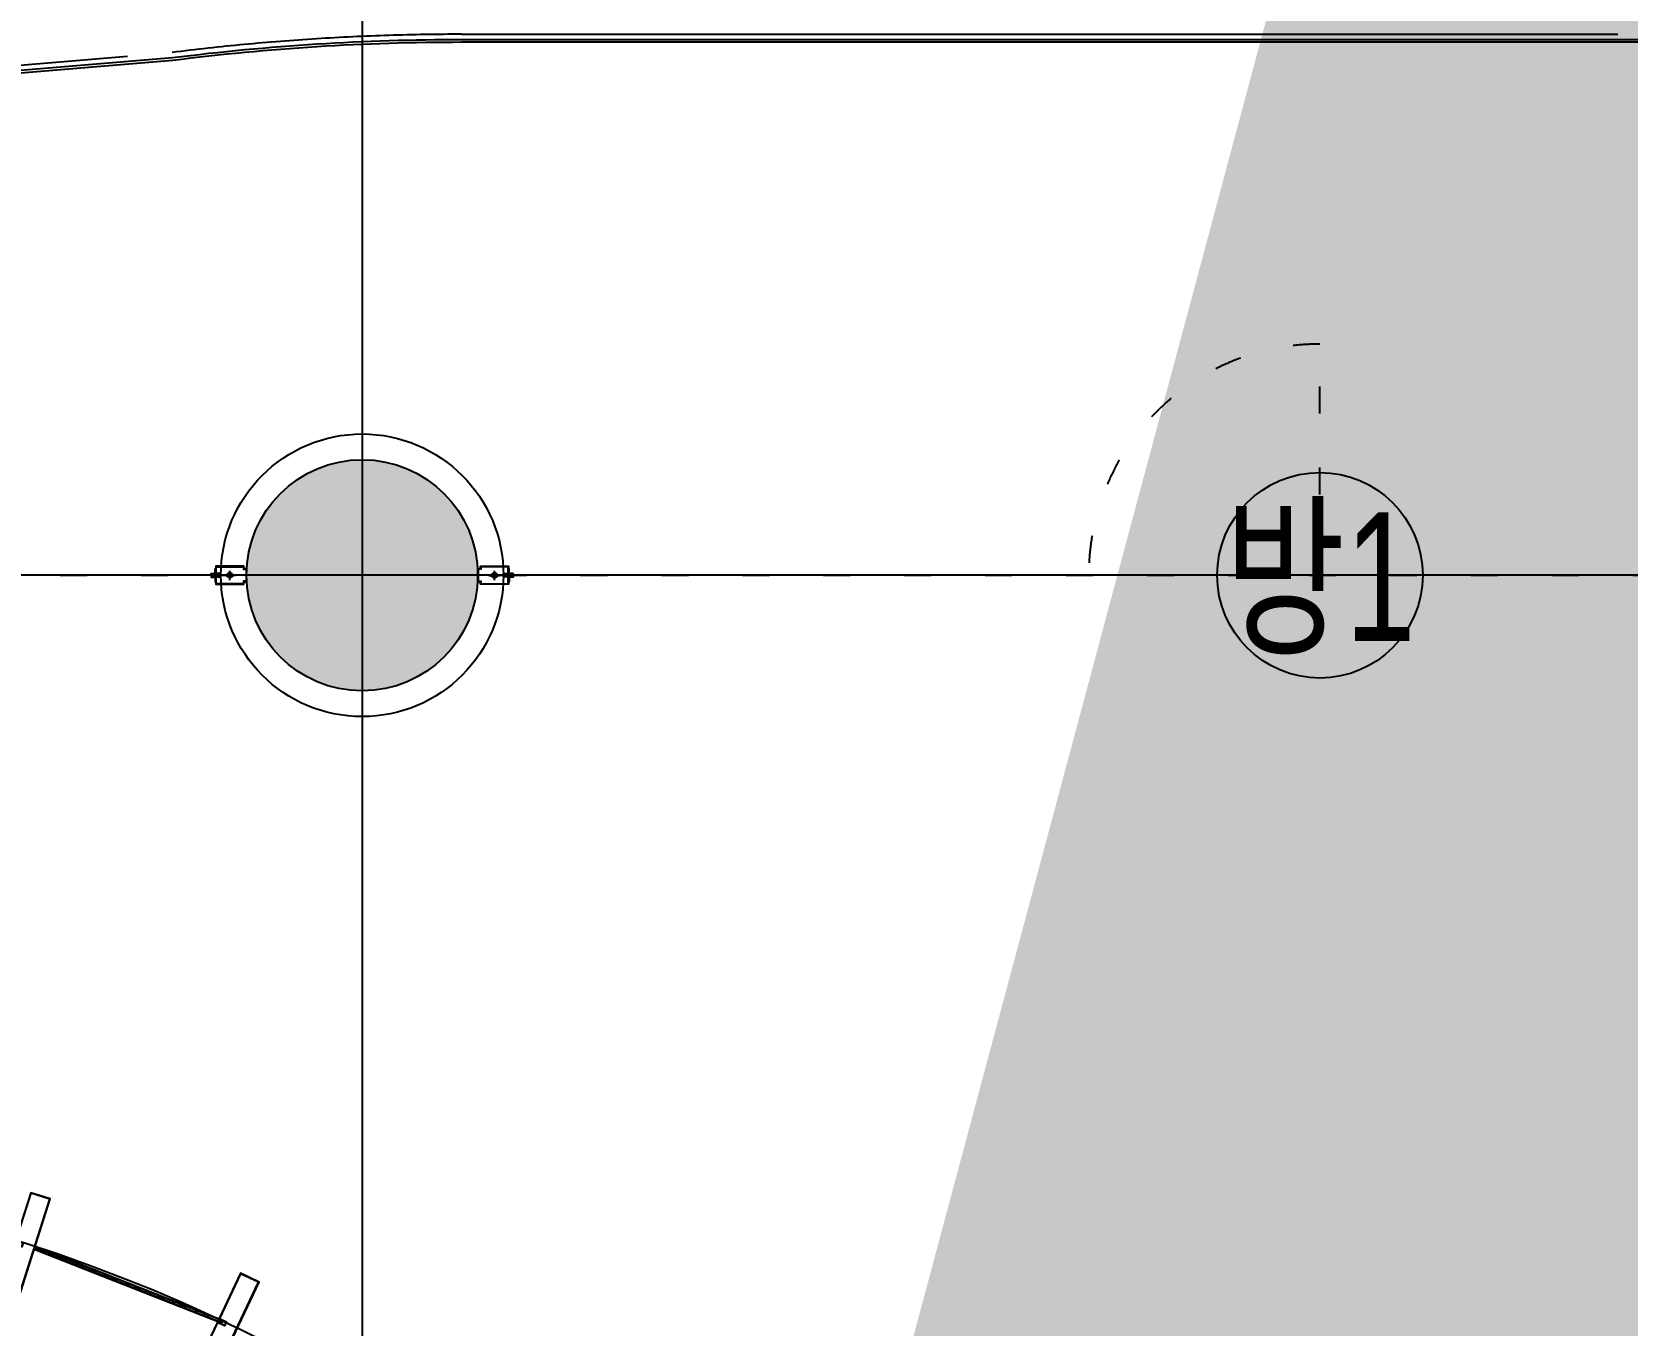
# Model space of a CAD drawing. Header units: metres. Extents: x 630750 to 860239, y 578133 to 726633.
# Drawn here: x 746619 to 752827, y 666292 to 671325 of the extents above; entities that cross this region are included whole.
import ezdxf
from ezdxf.enums import TextEntityAlignment as Align

# ---------------------------------------------------------------- set-up
doc = ezdxf.new("R2010")
doc.units = ezdxf.units.M
doc.header["$LTSCALE"] = 300
for name, pattern in [('DASHED2', [0.375, 0.25, -0.125]), ('HIDDEN-1', [1.4, 0.35, -0.7, 0.35]), ('업무시설_xr-base$0$CONTINOUS', [0])]:
    doc.linetypes.add(name, pattern=pattern)
doc.layers.get('Defpoints').update_dxf_attribs({"color": 8})
for name, color, linetype in [('A-CEN-1', 1, 'Continuous'), ('A-CON', 2, 'Continuous'), ('A-WALL-CONC', 2, 'Continuous'), ('fire shutter', 2, 'Continuous'), ('FIRE_SHUTTER', 6, 'Continuous'), ('KUK-F-천정라인', 8, 'DASHED2'), ('kuk-finish', 43, 'Continuous'), ('KUK-WINDOW', 4, 'Continuous'), ('KUK-석고보드', 201, 'Continuous'), ('Text-방', 7, 'Continuous'), ('루버', 6, 'Continuous')]:
    doc.layers.add(name, color=color, linetype=linetype)
doc.styles.add('TEXT(돋음)', font='')
doc.styles.get('TEXT(돋음)').set_extended_font_data('Dotum')

# ---------------------------------------------------------------- blocks, each defined once
blk = doc.blocks.new('셔터레일')
at = {"layer": 'FIRE_SHUTTER', "color": 8}
for p, q in [((-346509.0579855175, 217140.6464330625, -3.80022674e-08), (-346467.0444677737, 217140.6464330625, -3.80022674e-08)), ((-346509.0579855175, 217139.1969012669, -3.80022674e-08), (-346509.0579855175, 217140.6464330625, -3.80022674e-08)), ((-346509.0579855175, 217139.1969012669, -3.80022674e-08), (-346467.0444677737, 217139.1969012669, -3.80022674e-08)), ((-346497.2817404643, 217145.8233323336, -3.80022674e-08), (-346476.5741433804, 217145.8233323336, -3.80022674e-08)), ((-346497.2817404643, 217145.8233323336, -3.80022674e-08), (-346497.2817404643, 217140.6464330625, -3.80022674e-08)), ((-346497.2817404643, 217145.8233323336, -3.80022674e-08), (-346492.1048411933, 217144.0394367598, -3.80022674e-08)), ((-346497.2817404643, 217139.1969012669, -3.80022674e-08), (-346497.2817404643, 217134.0200019957, -3.80022674e-08)), ((-346497.2817404643, 217134.0200019959, -3.80022674e-08), (-346492.1048411933, 217135.8038975699, -3.80022674e-08)), ((-346497.2817404643, 217134.0200019957, -3.80022674e-08), (-346476.5741433802, 217134.0200019957, -3.80022674e-08)), ((-346492.1048411933, 217144.0394367598, -3.80022674e-08), (-346486.9279419224, 217145.8233323336, -3.80022674e-08)), ((-346492.1048411933, 217144.0394367595, -3.80022674e-08), (-346492.1048411933, 217140.6464330625, -3.80022674e-08)), ((-346492.1048411933, 217139.1969012669, -3.80022674e-08), (-346492.1048411933, 217135.8038975699, -3.80022674e-08)), ((-346492.1048411933, 217135.8038975699, -3.80022674e-08), (-346486.9279419224, 217134.0200019959, -3.80022674e-08)), ((-346486.9279419224, 217158.97546627, -3.80022674e-08), (-346486.9279419224, 217122.8896187741, -3.80022674e-08)), ((-346486.9279419224, 217145.8233323336, -3.80022674e-08), (-346481.7510426513, 217144.0394367598, -3.80022674e-08)), ((-346486.9279419224, 217134.0200019959, -3.80022674e-08), (-346481.7510426513, 217135.8038975699, -3.80022674e-08)), ((-346481.7510426513, 217144.0394367598, -3.80022674e-08), (-346476.5741433804, 217145.8233323336, -3.80022674e-08)), ((-346481.7510426513, 217144.0394367598, -3.80022674e-08), (-346481.7510426513, 217140.6464330625, -3.80022674e-08)), ((-346481.7510426513, 217139.1969012667, -3.80022674e-08), (-346481.7510426513, 217135.8038975699, -3.80022674e-08)), ((-346481.7510426513, 217135.8038975699, -3.80022674e-08), (-346476.5741433804, 217134.0200019959, -3.80022674e-08)), ((-346476.5741433804, 217145.8233323336, -3.80022674e-08), (-346476.5741433804, 217140.6464330625, -3.80022674e-08)), ((-346476.5741433804, 217139.1969012669, -3.80022674e-08), (-346476.5741433804, 217134.0200019957, -3.80022674e-08)), ((-346467.0444677737, 217140.6464330625, -3.80022674e-08), (-346467.0444677737, 217139.1969012669, -3.80022674e-08))]:
    blk.add_line(p, q, dxfattribs=at)
at = {"layer": 'FIRE_SHUTTER', "elevation": -3.80022674e-08}
blk.add_lwpolyline([(-346451.9279419223, 217146.5216671647), (-346451.9279419223, 217144.9216671647), (-346431.9279419224, 217144.9216671647), (-346431.9279419224, 217174.9216671647), (-346541.9279419224, 217174.9216671647), (-346541.9279419224, 217164.9216671648), (-346551.9279419223, 217164.9216671648), (-346551.9279419223, 217114.9216671647), (-346541.9279419224, 217114.9216671647), (-346541.9279419224, 217104.9216671647), (-346431.9279419224, 217104.9216671647), (-346431.9279419224, 217134.9216671647), (-346451.9279419223, 217134.9216671647), (-346451.9279419223, 217133.3216671647), (-346433.5279419223, 217133.3216671647), (-346433.5279419223, 217106.5216671648), (-346540.3279419223, 217106.5216671648), (-346540.3279419223, 217116.5216671647), (-346550.3279419223, 217116.5216671647), (-346550.3279419223, 217163.3216671647), (-346540.3279419223, 217163.3216671647), (-346540.3279419223, 217173.3216671647), (-346433.5279419223, 217173.3216671647), (-346433.5279419223, 217146.5216671647), (-346451.9279419223, 217146.5216671647)], dxfattribs=at)
at = {"layer": 'FIRE_SHUTTER', "color": 8}
for centre, start, end in [((-346486.9279419224, 217145.8233323336, -3.80022674e-08), 0, 180), ((-346486.9279419224, 217134.0200019957, -3.80022674e-08), 180, 0)]:
    blk.add_arc(centre, 4.681689249780665, start, end, dxfattribs=at)
blk = doc.blocks.new('A$C465D5440')
at = {"layer": '루버'}
blk.add_lwpolyline([(181.8788050561798, 175.4471469782178), (286.1468805586441, 334.5698779702972), (219.2329303690925, 378.4164658652635), (-9.10573440560114e-06, 43.84671491753492), (66.91394108381712, 0.0001270225686766935), (173.6400780780325, 162.874087291963), (148.5473467569435, 179.3165577525768), (156.7860737350908, 191.8896174388316), (181.8788050561798, 175.4471469782178)], dxfattribs=at)
blk.add_lwpolyline([(181.5327946217719, 177.1085550494813), (284.4854724873767, 334.2238675358754), (219.5789408035144, 376.7550577939961), (1.661398965532032, 44.19272535195334), (66.56793064939423, 1.661535093832587), (171.978670006766, 162.5280768575446), (146.8859386856911, 178.9705473181545), (156.4400633006969, 193.5510255100912)], close=True, dxfattribs=at)
blk = doc.blocks.new('con1')
at = {"layer": 'A-WALL-CONC', "linetype": '업무시설_xr-base$0$CONTINOUS'}
h = blk.add_hatch(color=253, dxfattribs=at)
h.dxf.hatch_style = 1
h.paths.add_polyline_path([(-302595.8548985983, -253222.1527362358), (-301895.8548985983, -253222.1527362358), (-301895.8548985983, -253922.1527362358), (-302595.8548985983, -253922.1527362358)])
h.paths.add_polyline_path([(-384245.8548985985, -253222.1527362358), (-383545.8548985985, -253222.1527362358), (-383545.8548985985, -253922.1527362358), (-384245.8548985985, -253922.1527362358)])
h.paths.add_polyline_path([(-335095.8548985984, -253172.1564631149), (-334295.8548985983, -253172.1564631149), (-334295.8548985983, -253972.1564631149), (-335095.8548985984, -253972.1564631149)])
h.paths.add_polyline_path([(-354895.8548985985, -253172.1564631149), (-354095.8548985985, -253172.1564631149), (-354095.8548985985, -253972.1564631149), (-354895.8548985985, -253972.1564631149)])
h.paths.add_polyline_path([(-374695.8548985985, -253172.1564631149), (-373895.8548985985, -253172.1564631149), (-373895.8548985985, -253972.1564631149), (-374695.8548985985, -253972.1564631149)])
h.paths.add_polyline_path([(-325195.8548985984, -253172.1564631149), (-324395.8548985984, -253172.1564631149), (-324395.8548985984, -253972.1564631149), (-325195.8548985984, -253972.1564631149)])
h.paths.add_polyline_path([(-364745.8548985985, -253222.1564631149), (-364045.8548985983, -253222.1564631149), (-364045.8548985983, -253922.1564631149), (-364745.8548985985, -253922.1564631149)])
h.paths.add_polyline_path([(-344945.8548985984, -253222.1564631149), (-344245.8548985984, -253222.1564631149), (-344245.8548985984, -253922.1564631149), (-344945.8548985984, -253922.1564631149)])
h.paths.add_polyline_path([(-310045.8548985983, -253222.1564631149), (-309345.8548985984, -253222.1564631149), (-309345.8548985984, -253922.1564631149), (-310045.8548985983, -253922.1564631149)])
h.paths.add_polyline_path([(-318595.8548985984, -253172.1564631149), (-317795.8548985984, -253172.1564631149), (-317795.8548985984, -253972.1564631149), (-318595.8548985984, -253972.1564631149)])
h.paths.add_polyline_path([(-384245.8548985985, -310859.8700338578), (-383445.8548985985, -310859.8700338578), (-383445.8548985985, -311659.8700338578), (-384245.8548985985, -311659.8700338578)])
h.paths.add_polyline_path([(-384245.8548985985, -305472.1564631149), (-383445.8548985985, -305472.1564631149), (-383445.8548985985, -306272.1564631149), (-384245.8548985985, -306272.1564631149)])
h.paths.add_polyline_path([(-384245.8548985985, -295572.1564631149), (-383445.8548985985, -295572.1564631149), (-383445.8548985985, -296372.1564631149), (-384245.8548985985, -296372.1564631149)])
h.paths.add_polyline_path([(-384195.8548985985, -276472.1564631149), (-383595.8548985985, -276472.1564631149), (-383595.8548985985, -275872.1564631149), (-384195.8548985985, -275872.1564631149)])
h.paths.add_polyline_path([(-384245.8548985985, -285672.1564631149), (-383445.8548985985, -285672.1564631149), (-383445.8548985985, -286472.1564631149), (-384245.8548985985, -286472.1564631149)])
h.paths.add_polyline_path([(-384295.8548985983, -269172.1564631149), (-383495.8548985985, -269172.1564631149), (-383495.8548985985, -269972.1564631149), (-384295.8548985983, -269972.1564631149)])
h.paths.add_polyline_path([(-384295.8548985983, -260672.1564631149), (-383495.8548985985, -260672.1564631149), (-383495.8548985985, -261472.1564631149), (-384295.8548985983, -261472.1564631149)])
h.paths.add_polyline_path([(-376995.8548985985, -285572.1564630404), (-376195.8548985985, -285572.1564630404), (-376195.8548985985, -286372.1564630404), (-376995.8548985985, -286372.1564630404)], flags=17)
h.paths.add_polyline_path([(-374695.8548985985, -276572.1564631149), (-373895.8548985985, -276572.1564631149), (-373895.8548985985, -275772.1564631149), (-374695.8548985985, -275772.1564631149)], flags=17)
h.paths.add_polyline_path([(-364695.8548985985, -285772.1564631149), (-364095.8548985985, -285772.1564631149), (-364095.8548985985, -286372.1564631149), (-364695.8548985985, -286372.1564631149)], flags=17)
h.paths.add_polyline_path([(-364795.8548985985, -275772.1564631149), (-363995.8548985985, -275772.1564631149), (-363995.8548985985, -276572.1564631149), (-364795.8548985985, -276572.1564631149)], flags=17)
edge = h.paths.add_edge_path(flags=16)
edge.add_arc((-376495.8546115294, -295972.1563265505), 450, 0, 360)
edge = h.paths.add_edge_path(flags=16)
edge.add_arc((-354495.8546115294, -302572.1563265504), 450, 0, 360)
edge = h.paths.add_edge_path(flags=16)
edge.add_arc((-364395.8548985985, -295972.1564631149), 350, 0, 360)
edge = h.paths.add_edge_path(flags=16)
edge.add_arc((-354495.8546115294, -295972.1563265505), 450, 0, 360)
edge = h.paths.add_edge_path(flags=16)
edge.add_arc((-344595.8546115293, -302572.1563265504), 350, 0, 360)
edge = h.paths.add_edge_path(flags=16)
edge.add_arc((-344595.8546115293, -295972.1563265505), 350, 0, 360)
edge = h.paths.add_edge_path(flags=16)
edge.add_arc((-364395.8546115294, -302572.1563265504), 350, 0, 360)
h.paths.add_polyline_path([(-375978.1326931271, -305715.7476463499), (-376743.6646931044, -305483.4530983925), (-376975.9592410608, -306248.9850983698), (-376210.4272410836, -306481.2796463272)], flags=17)
h.paths.add_polyline_path([(-378097.8204432394, -312701.2271461416), (-378863.3524432167, -312468.9325981842), (-379095.646991175, -313234.4645981615), (-378330.1149911977, -313466.7591461189)], flags=16)
h.paths.add_polyline_path([(-354767.9470061886, -312099.557201519), (-355533.4790061659, -311867.2626535617), (-355765.7735541243, -312632.794653539), (-355000.2415541469, -312865.0892014964)], flags=17)
h.paths.add_polyline_path([(-347591.0845347217, -314277.3185800308), (-348356.6165346991, -314045.0240320735), (-348588.9110826574, -314810.5560320507), (-347823.3790826801, -315042.8505800082)], flags=17)
h.paths.add_polyline_path([(-349725.2906940825, -321310.643829822), (-350490.8226940598, -321078.3492818646), (-350723.117242018, -321843.8812818419), (-349957.5852420408, -322076.1758297993)], flags=17)
h.paths.add_polyline_path([(-359198.749193801, -318435.9987988467), (-359964.2811937783, -318203.7042508883), (-360196.5757417365, -318969.2362508657), (-359431.0437417592, -319201.530798823)], flags=17)
edge = h.paths.add_edge_path(flags=16)
edge.add_arc((-324745.8546115293, -312472.1563265504), 450, 0, 360)
h.paths.add_polyline_path([(-318595.8548985984, -311972.1564631149), (-317795.8548985984, -311972.1564631149), (-317795.8548985984, -312972.1564631149), (-318595.8548985984, -312972.1564631149)], flags=17)
edge = h.paths.add_edge_path(flags=16)
edge.add_arc((-335145.8551486771, -312472.1585906729), 350, 0, 360)
edge = h.paths.add_edge_path(flags=16)
edge.add_arc((-338616.5391065444, -317418.5823984411), 450, 0, 360)
h.paths.add_polyline_path([(-340251.8321943658, -324185.2888607983), (-341017.3641943413, -323952.9943128399), (-341249.6587422996, -324718.5263128173), (-340484.1267423223, -324950.8208607746)], flags=17)
edge = h.paths.add_edge_path(flags=17)
edge.add_arc((-324745.8546115293, -319072.1563265504), 450, 0, 360)
h.paths.add_polyline_path([(-318695.8548985984, -318672.1564631148), (-317695.8548985984, -318672.1564631148), (-317695.8548985984, -319472.1564631148), (-318695.8548985984, -319472.1564631148)], flags=17)
h.paths.add_polyline_path([(-310095.8532853149, -327072.1549887093), (-309295.8532853148, -327072.1549887093), (-309295.8532853148, -327872.1549887093), (-310095.8532853149, -327872.1549887093)])
h.paths.add_polyline_path([(-316095.8540471572, -322372.1563295381), (-316095.8540471572, -325422.1563295381), (-311307.6675358287, -325422.1563847879), (-311307.6675358287, -325222.1563847879), (-315895.8540471572, -325222.1563295381), (-315895.8540471572, -322572.1563295381), (-309695.8540471572, -322572.1563295381), (-309695.8540471572, -325222.1563295381), (-310307.6675358288, -325222.1563847879), (-310307.6675358288, -325422.1563847879), (-309495.8540471572, -325422.1563295381), (-309495.8540471572, -322372.1563295381)], flags=17)
edge = h.paths.add_edge_path(flags=17)
edge.add_arc((-324795.8546115294, -327472.1563265504), 400, 0, 360)
edge = h.paths.add_edge_path(flags=17)
edge.add_arc((-318195.8546115293, -329272.1563265504), 450, 0, 360)
h.paths.add_polyline_path([(-310095.8548985984, -331472.1564631149), (-309295.8548985984, -331472.1564631149), (-309295.8548985984, -332272.1564631149), (-310095.8548985984, -332272.1564631149)])
edge = h.paths.add_edge_path(flags=16)
edge.add_arc((-334695.8546115293, -302572.1563265504), 350, 0, 360)
edge = h.paths.add_edge_path(flags=17)
edge.add_arc((-334695.8546115293, -286072.1563265504), 350, 0, 360)
edge = h.paths.add_edge_path(flags=16)
edge.add_arc((-334695.8546115293, -295972.1563265505), 350, 0, 360)
edge = h.paths.add_edge_path(flags=17)
edge.add_arc((-344595.8546115293, -286072.1563265504), 450, 0, 360)
h.paths.add_polyline_path([(-318595.8548985984, -295472.1564631149), (-317795.8548985984, -295472.1564631149), (-317795.8548985984, -296472.1564631149), (-318595.8548985984, -296472.1564631149)], flags=17)
h.paths.add_polyline_path([(-318595.8548985984, -302072.1564631149), (-317795.8548985984, -302072.1564631149), (-317795.8548985984, -303072.1564631149), (-318595.8548985984, -303072.1564631149)], flags=17)
edge = h.paths.add_edge_path(flags=16)
edge.add_arc((-324795.8546115294, -302572.1563265504), 450, 0, 360)
edge = h.paths.add_edge_path(flags=16)
edge.add_arc((-324795.8546115294, -295972.1563265505), 450, 0, 360)
edge = h.paths.add_edge_path(flags=17)
edge.add_arc((-324795.8546115294, -286072.1563265504), 450, 0, 360)
edge = h.paths.add_edge_path(flags=17)
edge.add_arc((-334695.8546115293, -276172.1563265504), 450, 0, 360)
edge = h.paths.add_edge_path(flags=17)
edge.add_arc((-344595.8546115293, -276172.1563265504), 450, 0, 360)
h.paths.add_polyline_path([(-318595.8532853149, -275772.1549887093), (-317795.8532853148, -275772.1549887093), (-317795.8532853148, -276572.1549887093), (-318595.8532853149, -276572.1549887093)], flags=17)
h.paths.add_polyline_path([(-318595.8532853149, -285672.1549887092), (-317795.8532853148, -285672.1549887092), (-317795.8532853148, -286472.1549887093), (-318595.8532853149, -286472.1549887093)], flags=17)
edge = h.paths.add_edge_path(flags=17)
edge.add_arc((-324795.8546115294, -276172.1563265504), 450, 0, 360)
h.paths.add_polyline_path([(-364795.8532853149, -260672.155131739), (-363995.8532853147, -260672.155131739), (-363995.8532853147, -261472.155131739), (-364795.8532853149, -261472.155131739)])
h.paths.add_polyline_path([(-364795.8532853149, -269172.1549887093), (-363995.8532853147, -269172.1549887093), (-363995.8532853147, -269972.1549887093), (-364795.8532853149, -269972.1549887093)], flags=17)
h.paths.add_polyline_path([(-325195.8548985984, -269172.1564631149), (-324395.8548985984, -269172.1564631149), (-324395.8548985984, -269972.1564631149), (-325195.8548985984, -269972.1564631149)], flags=17)
h.paths.add_polyline_path([(-310845.8548985984, -260722.1564631149), (-310045.8548985983, -260722.1564631149), (-310045.8548985983, -261522.1564631149), (-310845.8548985984, -261522.1564631149)], flags=17)
h.paths.add_polyline_path([(-325195.8548985984, -260672.1564631149), (-324395.8548985984, -260672.1564631149), (-324395.8548985984, -261472.1564631149), (-325195.8548985984, -261472.1564631149)])
h.paths.add_polyline_path([(-335095.8532853148, -260672.1549887093), (-334295.8532853148, -260672.1549887093), (-334295.8532853148, -261472.1549887093), (-335095.8532853148, -261472.1549887093)])
h.paths.add_polyline_path([(-344995.8532853148, -260672.155131739), (-344195.8532853148, -260672.155131739), (-344195.8532853148, -261472.155131739), (-344995.8532853148, -261472.155131739)])
h.paths.add_polyline_path([(-354895.8532853147, -260672.155131739), (-354095.8532853147, -260672.155131739), (-354095.8532853147, -261472.155131739), (-354895.8532853147, -261472.155131739)])
h.paths.add_polyline_path([(-354895.8532853147, -269172.1549887093), (-354095.8532853147, -269172.1549887093), (-354095.8532853147, -269972.1549887093), (-354895.8532853147, -269972.1549887093)], flags=17)
h.paths.add_polyline_path([(-344995.8532853148, -269172.1549887093), (-344195.8532853148, -269172.1549887093), (-344195.8532853148, -269972.1549887093), (-344995.8532853148, -269972.1549887093)], flags=17)
h.paths.add_polyline_path([(-335095.8532853148, -269172.1549887093), (-334295.8532853148, -269172.1549887093), (-334295.8532853148, -269972.1549887093), (-335095.8532853148, -269972.1549887093)], flags=17)
h.paths.add_polyline_path([(-310145.8532853148, -275772.1549887093), (-309345.8532853148, -275772.1549887093), (-309345.8532853148, -276572.1549887093), (-310145.8532853148, -276572.1549887093)])
h.paths.add_polyline_path([(-310145.8532853148, -269172.1549887093), (-309345.8532853148, -269172.1549887093), (-309345.8532853148, -269972.1549887093), (-310145.8532853148, -269972.1549887093)])
h.paths.add_polyline_path([(-309945.8548985984, -312172.1564631149), (-309345.8548985984, -312172.1564631149), (-309345.8548985984, -312772.1564631149), (-309945.8548985984, -312772.1564631149)], flags=17)
h.paths.add_polyline_path([(-309945.8548985984, -302272.156463115), (-309345.8548985984, -302272.156463115), (-309345.8548985984, -302872.1564631149), (-309945.8548985984, -302872.1564631149)], flags=17)
h.paths.add_polyline_path([(-310145.8532853148, -295572.1549887093), (-309345.8532853148, -295572.1549887093), (-309345.8532853148, -296372.1549887093), (-310145.8532853148, -296372.1549887093)])
h.paths.add_polyline_path([(-310145.8532853148, -285672.1549887092), (-309345.8532853148, -285672.1549887092), (-309345.8532853148, -286472.1549887093), (-310145.8532853148, -286472.1549887093)])
h.paths.add_polyline_path([(-366406.5830798227, -311179.8802322656), (-366584.9674021847, -311089.4422229141), (-367172.8144629768, -312248.9403182635), (-366994.4301406093, -312339.3783276178)], flags=16)
h.paths.add_polyline_path([(-367582.2772013976, -313498.8764229682), (-367760.6615237615, -313408.4384136157), (-368303.2895798835, -314478.7443477804), (-368124.9052575085, -314569.1823571393)], flags=16)
h.paths.add_polyline_path([(-374501.3754436693, -323406.7689923303), (-375266.9074436467, -323174.4744443729), (-375499.201991605, -323940.0064443493), (-374733.6699916277, -324172.3009923076)], flags=17)
h.paths.add_polyline_path([(-380817.0144434816, -321490.3389716795), (-381582.546443459, -321258.0444237221), (-381814.8409914172, -322023.5764236994), (-381049.30899144, -322255.8709716568)])
h.paths.add_polyline_path([(-319504.7397474463, -329605.3041341439), (-319562.8133844364, -329796.6871341377), (-318586.7600844654, -330092.8626827844), (-318528.6864474754, -329901.4796827896)], flags=17)
h.paths.add_polyline_path([(-317399.5267474971, -330244.1141409887), (-317457.6003844872, -330435.4971409825), (-316481.5470845162, -330731.6726896282), (-316423.4734475262, -330540.2896896344)], flags=17)
h.paths.add_polyline_path([(-315294.3137475628, -330882.9241478801), (-315352.387384551, -331074.3071478749), (-314376.33408458, -331370.4826965206), (-314318.26044759, -331179.0996965257)], flags=17)
h.paths.add_polyline_path([(-313189.1007476304, -331521.7341547817), (-313247.1743846203, -331713.1171547756), (-312271.1210846476, -332009.2927034212), (-312213.0474476594, -331817.9097034274)], flags=17)
h.paths.add_polyline_path([(-311083.8877476922, -332160.54416166), (-311141.9613846804, -332351.9271616549), (-310165.9080847095, -332648.1027103005), (-310107.8344477214, -332456.7197103057)], flags=17)
h.paths.add_polyline_path([(-308978.6747477505, -332799.3541685309), (-309036.7483847405, -332990.7371685257), (-308060.6950847696, -333286.9127171714), (-308002.6214477796, -333095.5297171766)])
h.paths.add_polyline_path([(-306873.4617478031, -333438.1641753842), (-306931.5353847932, -333629.5471753789), (-305955.4820848222, -333925.7227240246), (-305897.4084478322, -333734.3397240298)])
h.paths.add_polyline_path([(-321609.9527473844, -328966.4941272646), (-321668.0263843745, -329157.8771272594), (-320691.9730844035, -329454.0526759051), (-320633.8994474135, -329262.6696759103)], flags=17)
h.paths.add_polyline_path([(-304768.2487478762, -334076.9741822979), (-304826.3223848644, -334268.3571822926), (-303850.2690848935, -334564.5327309383), (-303792.1954479034, -334373.1497309435)])
h.paths.add_polyline_path([(-366379.8193609475, -308837.2833016351), (-366525.2052969526, -309124.0495834364), (-365780.0691189546, -309501.8217538934), (-365997.1202908703, -309929.9441531789), (-365818.730485326, -310020.3713472359), (-365281.8703201584, -308961.4421560163), (-368992.6500827934, -307835.4357871687), (-369050.7237197816, -308026.8187871626), (-368955.0322197847, -308055.8556056576), (-369303.4740417211, -309204.1536056235), (-369399.1655417181, -309175.1167871285), (-369457.2391787082, -309366.4997871233), (-369361.5476787112, -309395.5366056174), (-371190.867243877, -315424.101105438), (-373726.6919938013, -314654.6254153284), (-371897.3724286354, -308626.0609155078), (-370414.1541786793, -309076.1316021759), (-370356.0805416911, -308884.7486021811), (-371839.2987916454, -308434.6779155139), (-371490.8569697089, -307286.3799155479), (-370007.6387197546, -307736.4506022161), (-369949.5650827646, -307545.0676022213), (-371624.1663327146, -307036.923278564), (-373976.1486307852, -314787.934778334), (-369001.1623817034, -316297.5544700785), (-368712.7546086016, -315728.6849699946), (-368891.133447776, -315638.2361453356), (-369103.6659626368, -316057.445600687), (-370999.4842438832, -315482.174742428), (-368763.6492197908, -308113.9292426467)], flags=17)
edge = h.paths.add_edge_path()
edge.add_line((-317995.8535421904, -269122.1544163836), (-318195.8535421904, -269122.1544163827))
edge.add_line((-318195.8535421904, -266622.1563265486), (-317995.8535421904, -266622.1563265486))
edge.add_line((-318195.8535421904, -265972.1563265505), (-318195.8544150315, -266622.1563265486))
edge.add_line((-318195.8535421904, -269122.1544163836), (-318195.8535421904, -269672.1563265504))
edge.add_line((-317995.8535421904, -269472.1563265504), (-317995.8535421904, -269122.1544163836))
edge.add_line((-317995.8544150315, -266622.1563265486), (-317995.8535421904, -265972.1563265505))
edge.add_line((-317070.8535673882, -260922.1549672404), (-317070.8550794947, -260722.1563265504))
edge.add_line((-317070.8550794947, -260722.1563265504), (-314895.8535208668, -260722.1563265504))
edge.add_line((-314895.8535208668, -260722.1563265504), (-314895.8535217124, -260922.1563265504))
edge.add_line((-314895.8535217124, -260922.1563265504), (-317070.8550794947, -260922.1563265504))
edge.add_line((-318195.8535421904, -265972.1563265505), (-321995.8535430342, -265972.1563265505))
edge.add_line((-321995.8535430342, -265972.1563265505), (-321995.853526356, -262022.1563265504))
edge.add_line((-321995.853526356, -262022.1563265504), (-321795.853526356, -262022.1563265504))
edge.add_line((-321795.853526356, -262022.1563265504), (-321795.8535301558, -262922.1563265505))
edge.add_line((-321795.8535301558, -262922.1563265505), (-321695.8535301558, -262922.1563265505))
edge.add_line((-321695.8535301558, -262922.1563265505), (-321695.8535309996, -263122.1563265504))
edge.add_line((-321695.8535309996, -263122.1563265504), (-321795.8535309996, -263122.1563265504))
edge.add_line((-321795.8535309996, -263122.1563265504), (-321795.8535421904, -265772.1563265504))
edge.add_line((-321795.8535421904, -265772.1563265504), (-314195.8535421903, -265772.1563265504))
edge.add_line((-314195.8535421903, -265772.1563265504), (-314195.8535310014, -263122.1563265504))
edge.add_line((-314195.8535310014, -263122.1563265504), (-320695.8535309996, -263122.1563265504))
edge.add_line((-320695.8535309996, -263122.1563265504), (-320695.8535301558, -262922.1563265505))
edge.add_line((-320695.8535301558, -262922.1563265505), (-319545.8535301558, -262922.1563265505))
edge.add_line((-319545.8535301558, -262922.1563265505), (-319545.8535217106, -260922.1563265504))
edge.add_line((-319545.8535217106, -260922.1563265504), (-321795.8535217106, -260922.1563265504))
edge.add_line((-321795.8535217106, -260922.1563265504), (-321795.8535221334, -261022.1563265505))
edge.add_line((-321795.8535221334, -261022.1563265505), (-321995.8535221334, -261022.1563265505))
edge.add_line((-321995.8535221334, -261022.1563265505), (-321995.8535208668, -260722.1563265504))
edge.add_line((-321995.8535208668, -260722.1563265504), (-317770.853566524, -260722.1563265504))
edge.add_line((-317770.853566524, -260722.1563265504), (-317770.8535673883, -260922.1549672404))
edge.add_line((-317995.8535421904, -269472.1563265504), (-314195.8535421903, -269472.1563265504))
edge.add_line((-314195.8535421903, -269472.1563265504), (-314195.8535421903, -265972.1563265505))
edge.add_line((-314195.8535421903, -265972.1563265505), (-317995.8535421904, -265972.1563265505))
edge.add_line((-317770.8535673883, -260922.1563265504), (-319345.8535217106, -260922.1563265504))
edge.add_line((-319345.8535217106, -260922.1563265504), (-319345.8535301558, -262922.1563265505))
edge.add_line((-319345.8535301558, -262922.1563265505), (-314195.8535301577, -262922.1563265505))
edge.add_line((-314195.8535301577, -262922.1563265505), (-314195.8535208668, -260722.1563265504))
edge.add_line((-314195.8535208668, -260722.1563265504), (-313995.8535208668, -260722.1563265504))
edge.add_line((-313995.8535208668, -260722.1563265504), (-313995.853558658, -269672.1563265504))
edge.add_line((-313995.853558658, -269672.1563265504), (-318195.8535421904, -269672.1563265504))
edge.add_line((-309345.8535256854, -286472.1563265504), (-309345.8535256854, -312772.1564631149))
edge.add_line((-309545.8535256855, -302872.2205749875), (-309545.8535256855, -312172.2205749875))
edge.add_line((-309545.8535256855, -296372.1563265504), (-309545.8535256855, -302272.2205749875))
edge.add_line((-309545.8535256855, -286472.1563265504), (-309545.8535256855, -295572.1563265504))
edge.add_line((-375426.60750052, -323700.7776036275), (-380976.7145003549, -322016.642130935))
edge.add_line((-334860.0279141314, -324841.3624788713), (-335146.8539576627, -325786.6042707352))
edge.add_line((-334660.0638696238, -325215.5474343509), (-334859.7794576719, -325873.7147262193))
edge.add_line((-324795.8532386184, -328208.7630668184), (-324795.8532386184, -327872.1563265504))
edge.add_line((-324595.8532386183, -328060.4464838248), (-324595.8532386183, -327818.5663223252))
edge.add_line((-324795.8532386184, -328208.7630668184), (-322797.1860626715, -328815.242597612))
edge.add_line((-322797.1860626715, -328815.242597612), (-322739.1124256815, -328623.8595976181))
edge.add_line((-322739.1124256815, -328623.8595976181), (-324595.8532386183, -328060.4464838248))
edge.add_line((-337531.1713335238, -334677.3312591392), (-338201.0118335042, -334474.073529676))
edge.add_line((-338201.0118335042, -334474.073529676), (-338404.2695629675, -335143.9140296564))
edge.add_line((-338404.2695629675, -335143.9140296564), (-337734.4256859686, -335347.1727838483))
edge.add_line((-337734.4256859686, -335347.1727838483), (-337531.1679565053, -334677.3322838679))
edge = h.paths.add_edge_path()
edge.add_line((-339857.939220899, -323400.4773432946), (-339799.8302138032, -323209.105591513))
edge.add_line((-339799.8302138032, -323209.105591513), (-337930.2870394451, -317052.1649098104))
edge.add_line((-337930.2870394451, -317052.1649098104), (-338217.3450962943, -316965.0002839725))
edge.add_line((-338217.3450962943, -316965.0002839725), (-338268.4694790738, -317133.3675067673))
edge.add_arc((-338616.5391065449, -317418.582398441), 450.0000000002659, -73.1134684455966, 39.33184464028608, ccw=False)
edge.add_line((-338485.8243356643, -317849.1792501176), (-340144.9979444094, -323313.3127506392))
edge.add_line((-340144.9979444094, -323313.3127506392), (-339857.939220899, -323400.4773432946))
at = {"layer": 'A-CON'}
blk.add_circle((-324795.8546115294, -276172.1563265504), 450, dxfattribs=at)

msp = doc.modelspace()

# ---------------------------------------------------------------- hatches: boundary and pattern name
at = {"layer": 'KUK-WINDOW'}
h = msp.add_hatch(dxfattribs=at)
h.set_pattern_fill('AR-RROOF', color=251, scale=2, angle=-246.520633241878, style=0)
h.set_pattern_definition([(293.479366758122, (710752.5838442538, 628115.9762483685), (91.12122780266824, -82.26700094043935), [761.9999999999991, -101.5999999999999, 253.9999999999998, -50.79999999999994]), (293.479366758122, (710802.7995833352, 628064.1261409), (41.73027012052113, 73.51271081703042), [152.3999999999998, -16.76399999999997, 304.7999999999996, -38.09999999999994]), (293.479366758122, (710802.3085335526, 628109.8830001247), (136.4642505455883, -228.727924003675), [406.3999999999995, -71.11999999999989, 203.1999999999998, -50.79999999999994])])
h.paths.add_polyline_path([(747358.7295082577, 666300.9796787703), (747361.6641983613, 666308.4219629604), (746629.7670541774, 666597.0284245091), (746626.832364073, 666589.5861403178)])

# ---------------------------------------------------------------- linework, layer by layer
at = {"layer": 'A-CEN-1', "linetype": 'Continuous'}
for p, q in [((747904.3959979992, 708258.8159675305), (747904.3959979992, 599232.7927810778)), ((796986.3628628706, 669210.2298316793), (657202.5788423293, 669210.2298316793))]:
    msp.add_line(p, q, dxfattribs=at)
at = {"layer": 'A-CON'}
msp.add_circle((747904.3949121565, 669210.2425986751), 450, dxfattribs=at)
at = {"layer": 'Defpoints'}
msp.add_ellipse((739015.6456643459, 652020.4347685995), major_axis=(-9089.40254328656, -13871.26931042256), ratio=0.603585892746497, dxfattribs=at)
at = {"layer": 'fire shutter', "color": 5, "linetype": 'HIDDEN-1'}
msp.add_lwpolyline([(751632.0760472396, 669210.2556044315), (751632.0760472396, 670110.2556044315, 0.4142135623730951), (750732.0760472396, 669210.2556044315, 0.9999999999999998)], format="xyb", dxfattribs=at)
for points in [[(738539.2783863051, 669210.2425986751), (747369.5114380079, 669210.2425986751)], [(748439.2783863051, 669210.2566328137), (754019.5127642225, 669210.2298220941)]]:
    msp.add_lwpolyline(points, dxfattribs=at)
at = {"layer": 'KUK-F-천정라인', "ltscale": 60}
msp.add_lwpolyline([(732873.146145463, 670995.566457249), (735262.0831614197, 670343.425539003, 0.08764353631081938), (735779.4937601453, 670295.8714199767), (747164.4229119495, 671245.1734356362, -0.03140529301950662), (748291.238428093, 671315.945542644), (753948.4061613516, 671315.9455424816)], format="xyb", dxfattribs=at)
at = {"layer": 'kuk-finish', "color": 11, "ltscale": 0.02}
for points in [[(747334.394923382, 669235.2549877707), (747334.394923382, 669215.2549877707), (747316.394923382, 669215.2549877707), (747316.394923382, 669217.2549877707), (747332.394923382, 669217.2549877707), (747332.394923382, 669235.2549877707), (747334.394923382, 669235.2549877707)], [(748474.394900931, 669235.2549877707), (748474.394900931, 669215.2549877707), (748492.394900931, 669215.2549877707), (748492.394900931, 669217.2549877707), (748476.394900931, 669217.2549877707), (748476.394900931, 669235.2549877707), (748474.394900931, 669235.2549877707)], [(747334.394923382, 669185.2549877707), (747334.394923382, 669205.2549877707), (747316.394923382, 669205.2549877707), (747316.394923382, 669203.2549877707), (747332.394923382, 669203.2549877707), (747332.394923382, 669185.2549877707), (747334.394923382, 669185.2549877707)], [(748474.394900931, 669185.2549877707), (748474.394900931, 669205.2549877707), (748492.394900931, 669205.2549877707), (748492.394900931, 669203.2549877707), (748476.394900931, 669203.2549877707), (748476.394900931, 669185.2549877707), (748474.394900931, 669185.2549877707)]]:
    msp.add_lwpolyline(points, dxfattribs=at)
at = {"layer": 'KUK-WINDOW', "color": 8, "ltscale": 5}
for p, q in [((747358.7295082591, 666300.9796787744), (746626.8390235757, 666589.6030286126)), ((747361.6641983613, 666308.4219629604), (746629.7737136802, 666597.045312804))]:
    msp.add_line(p, q, dxfattribs=at)
at = {"layer": 'KUK-WINDOW', "color": 5, "linetype": '업무시설_xr-base$0$CONTINOUS'}
for points in [[(732884.5397352926, 670961.3584741048), (735254.1827313891, 670314.4845092127, 0.08764353631082368), (735781.9865795029, 670265.9751685119), (747167.5490314395, 671215.3299902173, -0.03142299960334533), (748291.2364733624, 671285.9455427077), (753948.4061613504, 671285.9455424816)], [(732887.1732119694, 670971.0054840348), (735256.816208066, 670324.1315191428, 0.0876435363108285), (735781.1556397171, 670275.9405856668), (747166.5068740044, 671225.2777955508, -0.03141708754322437), (748291.2371249394, 671295.9455426865), (753948.4061613509, 671295.9455424816)]]:
    msp.add_lwpolyline(points, format="xyb", dxfattribs=at)
at = {"layer": 'KUK-WINDOW', "color": 4, "ltscale": 5, "extrusion": (6.628022389551372e-10, 1.6808461710532e-09, 1)}
msp.add_lwpolyline([(746628.3327583605, 666587.9390705622), (747356.5021009459, 666300.7830657708), (747358.7295082568, 666300.9796787687), (747361.6641983613, 666308.4219629604), (747360.1704635767, 666310.0859210105), (746632.0011209913, 666597.2419258018), (746629.77371368, 666597.045312804), (746626.8390235757, 666589.6030286124)], close=True, dxfattribs=at)
at = {"layer": 'KUK-석고보드', "ltscale": 10}
msp.add_circle((747904.3949121565, 669210.2425986751), 550, dxfattribs=at)
at = {"layer": 'Text-방', "color": 1}
msp.add_circle((751632.0760472396, 669210.2556044315), 400, dxfattribs=at)
at = {"layer": '루버', "color": 8}
for centre, radius, start, end in [((746630.8108906178, 666582.1479722752), 4.240838407356257, 87.05382380889289, 138.0843163170696), ((746636.7700173124, 666599.3337000203), 4.401678741595147, 172.5658380012103, 229.1986232941457), ((747338.874232684, 666304.7533529755), 2.383807415995219, 334.9544798779938, 59.32387839480916), ((747345.0719617424, 666318.1195208031), 2.38611733637519, 257.6555660899761, 341.9492904164956)]:
    msp.add_arc(centre, radius, start, end, dxfattribs=at)

# ---------------------------------------------------------------- block references
at = {"layer": 'A-CON'}
msp.add_blockref('con1', (1072700.249523686, 945382.3989252257), dxfattribs=at)
at = {"layer": 'fire shutter', "rotation": 180}
msp.add_blockref('셔터레일', (400902.4669702341, 886350.1642658398), dxfattribs=at)
at = {"layer": 'fire shutter', "xscale": -1, "rotation": 180}
msp.add_blockref('셔터레일', (1094906.322854079, 886350.1642658398), dxfattribs=at)
at = {"layer": '루버', "color": 6}
for p, rotation in [((746678.8336449482, 666824.9788257926), 195.57775771204), ((747496.9249281392, 666502.5918946452), 187.9067126869568)]:
    msp.add_blockref('A$C465D5440', p, dxfattribs=dict(at, rotation=rotation))

# ---------------------------------------------------------------- texts
at = {"layer": 'Text-방', "style": 'TEXT(돋음)', "width": 0.75}
msp.add_text('방1', height=500, dxfattribs=at).set_placement((751632.0760472396, 669204.8281960194), align=Align.MIDDLE_CENTER)

doc.saveas('drawing.dxf')
